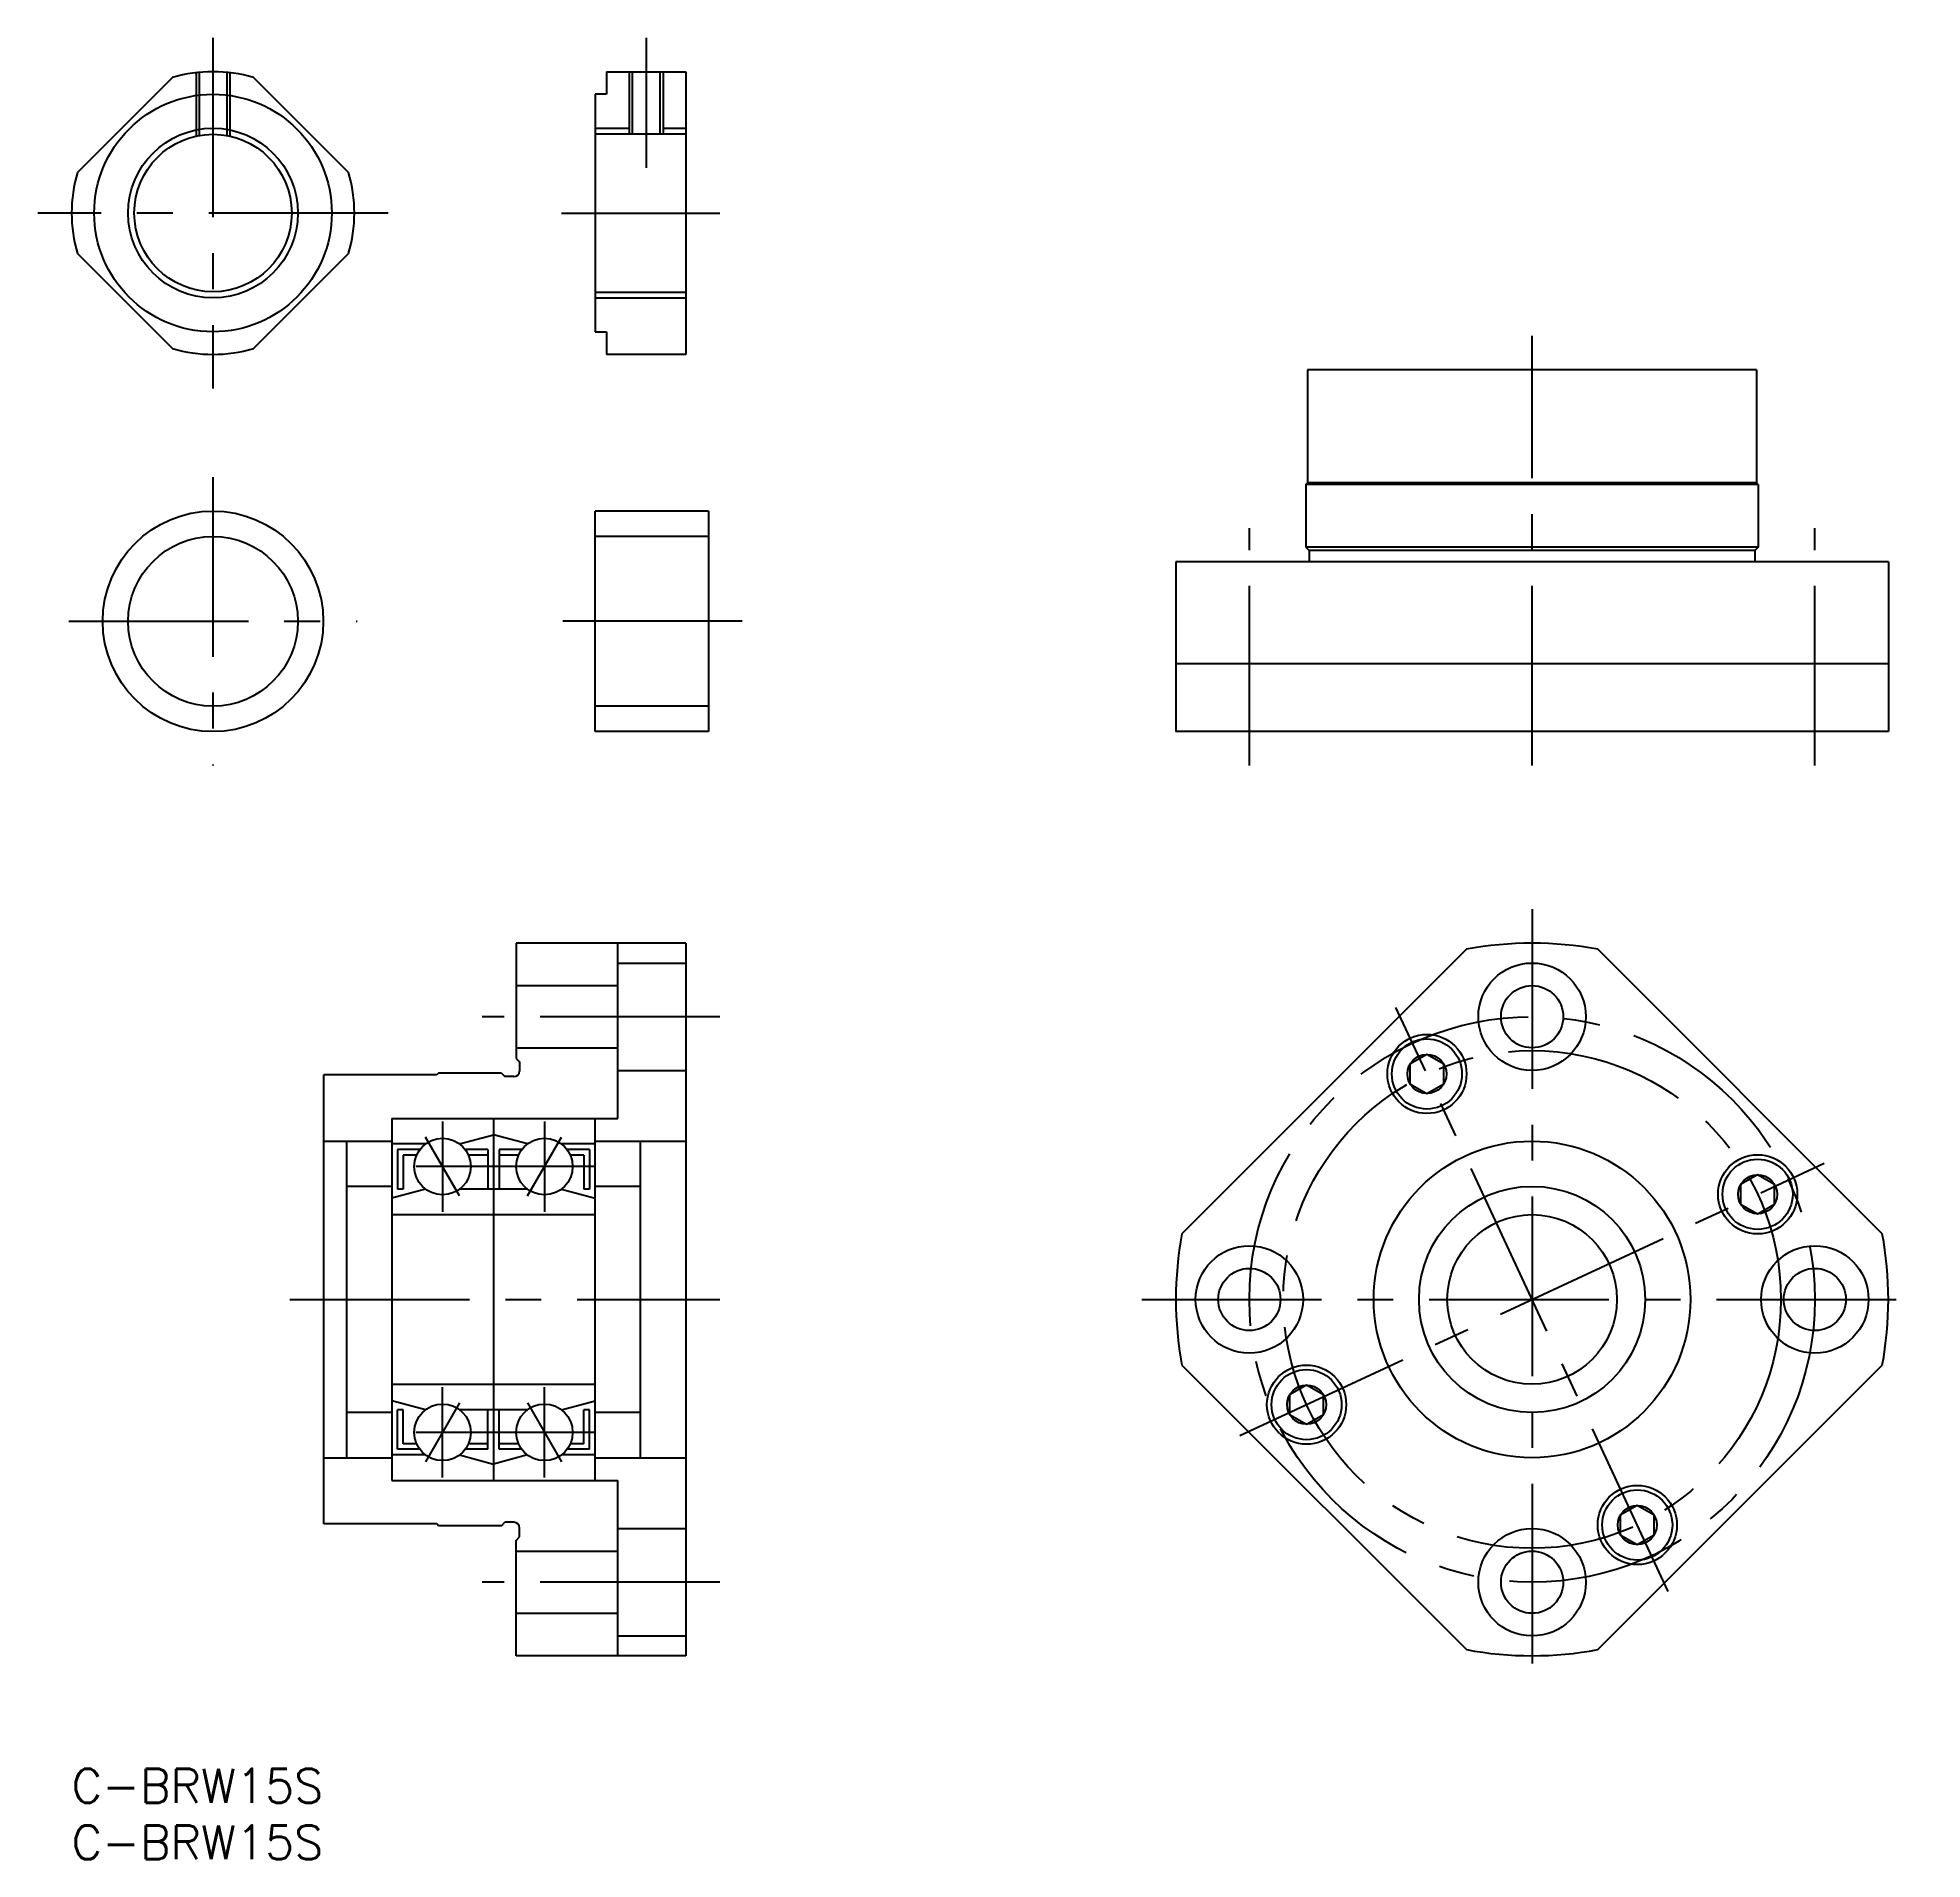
# Model space of a CAD drawing. Extents: x -3 to 164, y -8 to 153.
import ezdxf

# ---------------------------------------------------------------- set-up
doc = ezdxf.new("R2010")
doc.units = 0
doc.header["$LTSCALE"] = 0.5
doc.linetypes.add('CENTER', pattern=[50.8, 31.75, -6.35, 6.35, -6.35])
doc.linetypes.add('DASHED', pattern=[19.05, 12.7, -6.35])
for name, color, linetype in [('MSM_CENTER', 1, 'CENTER'), ('MSM_CONTINUOUS', 7, 'CONTINUOUS'), ('MSM_DASHED', 4, 'DASHED'), ('MSM_NARROW', 5, 'CONTINUOUS'), ('MSM_PART_NUMBER', 7, 'CONTINUOUS')]:
    doc.layers.add(name, color=color, linetype=linetype)
doc.styles.get("Standard").update_dxf_attribs({"font": 'txt.shx', "height": 3, "bigfont": 'bigfont.shx'})

# ---------------------------------------------------------------- blocks, each defined once
blk = doc.blocks.new('*U3')
at = {"layer": 'MSM_PART_NUMBER'}
blk.add_text('C-BRW15S', height=3, dxfattribs=at).set_placement((0, -3))
blk = doc.blocks.new('*U4')
at = {"layer": 'MSM_PART_NUMBER'}
blk.add_text('C-BRW15S', height=3, dxfattribs=at).set_placement((0, -8))

msp = doc.modelspace()

# ---------------------------------------------------------------- linework, layer by layer
at = {"layer": 'MSM_CENTER'}
for p, q in [((12.5, 153.06), (12.5, 122.06)), ((50.8, 153.06), (50.8, 141.56)), ((28, 137.56), (-3, 137.56)), ((43.3, 137.56), (57.3, 137.56)), ((129.13, 88.71), (129.13, 126.71)), ((12.5, 114.21), (12.5, 88.71)), ((104.13, 88.71), (104.13, 109.71)), ((154.13, 88.71), (154.13, 109.71)), ((-0.25, 101.46), (25.25, 101.46)), ((59.3, 101.46), (43.3, 101.46)), ((129.13, 76), (129.13, 7)), ((141.17, 15.67), (117.09, 67.33)), ((57.3, 66.5), (36.3, 66.5)), ((32.8, 57.25), (32.8, 49.25)), ((41.8, 57.25), (41.8, 49.25)), ((34.3, 50.65), (31.3, 55.85)), ((40.3, 50.65), (43.3, 55.85)), ((103.3, 29.46), (154.96, 53.54)), ((46.3, 53.25), (28.3, 53.25)), ((19.3, 41.5), (57.3, 41.5)), ((94.63, 41.5), (163.63, 41.5)), ((32.8, 25.75), (32.8, 33.75)), ((41.8, 25.75), (41.8, 33.75)), ((34.3, 32.35), (31.3, 27.15)), ((40.3, 32.35), (43.3, 27.15)), ((46.3, 29.75), (28.3, 29.75)), ((57.3, 16.5), (36.3, 16.5))]:
    msp.add_line(p, q, dxfattribs=at)
for radius in [25, 22]:
    msp.add_circle((129.13, 41.5), radius, dxfattribs=at)
at = {"layer": 'MSM_CONTINUOUS'}
for p, q in [((47.3, 150.06), (54.3, 150.06)), ((47.3, 150.06), (47.3, 148.06)), ((49.57, 150.06), (49.57, 144.56)), ((52.02, 150.06), (52.02, 144.56)), ((54.3, 150.06), (54.3, 125.06)), ((8.92, 149.54), (0.52, 141.14)), ((24.48, 141.14), (16.08, 149.54)), ((47.3, 148.06), (46.3, 148.06)), ((46.3, 148.06), (46.3, 127.06)), ((46.3, 144.56), (54.3, 144.56)), ((0.52, 133.98), (8.92, 125.59)), ((16.08, 125.59), (24.48, 133.98)), ((46.3, 130.56), (54.3, 130.56)), ((20.28, 129.79), (20.28, 129.79)), ((18.18, 127.69), (18.18, 127.69)), ((46.3, 127.06), (47.3, 127.06)), ((47.3, 127.06), (47.3, 125.06)), ((54.3, 125.06), (47.3, 125.06)), ((109.28, 123.71), (109.28, 113.71)), ((148.98, 123.71), (109.28, 123.71)), ((148.98, 123.71), (148.98, 113.71)), ((109.13, 113.56), (109.28, 113.71)), ((109.13, 113.56), (109.13, 108.01)), ((149.13, 113.56), (109.13, 113.56)), ((148.98, 113.71), (109.28, 113.71)), ((149.13, 113.56), (148.98, 113.71)), ((149.13, 113.56), (149.13, 108.01)), ((46.3, 91.71), (46.3, 111.21)), ((56.3, 111.21), (46.3, 111.21)), ((56.3, 111.21), (56.3, 91.71)), ((56.3, 108.96), (46.3, 108.96)), ((97.63, 106.71), (97.63, 91.71)), ((160.63, 106.71), (97.63, 106.71)), ((149.13, 108.01), (109.13, 108.01)), ((109.13, 108.01), (109.43, 107.71)), ((109.43, 107.71), (109.43, 106.71)), ((148.83, 107.71), (109.43, 107.71)), ((149.13, 108.01), (148.83, 107.71)), ((148.83, 107.71), (148.83, 106.71)), ((160.63, 106.71), (160.63, 91.71)), ((160.63, 97.71), (97.63, 97.71)), ((56.3, 93.96), (46.3, 93.96)), ((56.3, 91.71), (46.3, 91.71)), ((160.63, 91.71), (97.63, 91.71)), ((39.3, 73), (39.3, 62.8)), ((54.3, 73), (39.3, 73)), ((48.3, 57.5), (48.3, 73)), ((54.3, 73), (54.3, 10)), ((123.32, 72.46), (98.17, 47.31)), ((160.09, 47.31), (134.94, 72.46)), ((48.3, 71.25), (54.3, 71.25)), ((39.3, 69.25), (48.3, 69.25)), ((39.3, 63.75), (48.3, 63.75)), ((39.3, 62.8), (39.6, 62.5)), ((39.6, 62.5), (39.6, 61.7)), ((48.3, 61.75), (54.3, 61.75)), ((119.83, 63.17), (118.33, 62.3)), ((118.33, 62.3), (118.33, 60.57)), ((121.33, 62.3), (119.83, 63.17)), ((121.33, 60.57), (121.33, 62.3)), ((32.3, 61.35), (22.3, 61.35)), ((22.3, 21.65), (22.3, 61.35)), ((32.45, 61.5), (32.3, 61.35)), ((38, 61.5), (32.45, 61.5)), ((38, 61.5), (38.3, 61.2)), ((39.1, 61.2), (38.3, 61.2)), ((118.33, 60.57), (119.83, 59.71)), ((119.83, 59.71), (121.33, 60.57)), ((28.3, 57.5), (48.3, 57.5)), ((28.3, 57.5), (28.3, 25.5)), ((37.3, 57.5), (37.3, 25.5)), ((46.3, 25.5), (46.3, 57.5)), ((22.3, 55.5), (28.3, 55.5)), ((24.3, 55.5), (24.3, 27.5)), ((31.3, 55.25), (28.3, 55.25)), ((34.3, 55.25), (37.3, 56.05)), ((40.3, 55.25), (37.3, 56.05)), ((46.3, 55.25), (43.3, 55.25)), ((46.3, 55.5), (54.3, 55.5)), ((50.3, 27.5), (50.3, 55.5)), ((28.8, 54.75), (28.8, 51.25)), ((30.8, 54.75), (28.8, 54.75)), ((29.3, 54.25), (29.3, 51.25)), ((30.5, 54.25), (29.3, 54.25)), ((36.8, 54.75), (34.8, 54.75)), ((36.8, 54.25), (35.09, 54.25)), ((36.8, 54.75), (36.8, 51.25)), ((37.8, 54.75), (37.8, 51.25)), ((39.8, 54.75), (37.8, 54.75)), ((39.5, 54.25), (37.8, 54.25)), ((45.8, 54.75), (43.8, 54.75)), ((45.3, 54.25), (44.09, 54.25)), ((45.3, 54.25), (45.3, 51.25)), ((45.8, 54.75), (45.8, 51.25)), ((149.07, 52.53), (147.57, 51.66)), ((147.57, 51.66), (147.57, 49.93)), ((150.57, 51.66), (149.07, 52.53)), ((150.57, 49.93), (150.57, 51.66)), ((28.3, 51.5), (24.3, 51.5)), ((31.3, 51.25), (28.3, 50.45)), ((29.3, 51.25), (28.8, 51.25)), ((40.3, 51.25), (34.3, 51.25)), ((43.3, 51.25), (46.3, 50.45)), ((45.8, 51.25), (45.3, 51.25)), ((50.3, 51.5), (46.3, 51.5)), ((28.3, 49), (46.3, 49)), ((147.57, 49.93), (149.07, 49.07)), ((149.07, 49.07), (150.57, 49.93)), ((98.17, 35.69), (123.32, 10.54)), ((134.94, 10.54), (160.09, 35.69)), ((28.3, 34), (46.3, 34)), ((109.19, 33.93), (107.69, 33.07)), ((110.69, 33.07), (109.19, 33.93)), ((31.3, 31.75), (28.3, 32.55)), ((28.8, 28.25), (28.8, 31.75)), ((29.3, 31.75), (28.8, 31.75)), ((29.3, 28.75), (29.3, 31.75)), ((40.3, 31.75), (34.3, 31.75)), ((36.8, 28.25), (36.8, 31.75)), ((37.8, 28.25), (37.8, 31.75)), ((43.3, 31.75), (46.3, 32.55)), ((45.3, 28.75), (45.3, 31.75)), ((45.8, 31.75), (45.3, 31.75)), ((45.8, 28.25), (45.8, 31.75)), ((107.69, 33.07), (107.69, 31.34)), ((110.69, 31.34), (110.69, 33.07)), ((28.3, 31.5), (24.3, 31.5)), ((50.3, 31.5), (46.3, 31.5)), ((107.69, 31.34), (109.19, 30.47)), ((109.19, 30.47), (110.69, 31.34)), ((30.5, 28.75), (29.3, 28.75)), ((36.8, 28.75), (35.09, 28.75)), ((39.5, 28.75), (37.8, 28.75)), ((45.3, 28.75), (44.09, 28.75)), ((22.3, 27.5), (28.3, 27.5)), ((31.3, 27.75), (28.3, 27.75)), ((30.8, 28.25), (28.8, 28.25)), ((34.3, 27.75), (37.3, 26.95)), ((36.8, 28.25), (34.8, 28.25)), ((40.3, 27.75), (37.3, 26.95)), ((39.8, 28.25), (37.8, 28.25)), ((46.3, 27.75), (43.3, 27.75)), ((45.8, 28.25), (43.8, 28.25)), ((46.3, 27.5), (54.3, 27.5)), ((28.3, 25.5), (48.3, 25.5)), ((48.3, 10), (48.3, 25.5)), ((38, 21.5), (38.3, 21.8)), ((39.1, 21.8), (38.3, 21.8)), ((138.43, 23.29), (136.93, 22.43)), ((136.93, 22.43), (136.93, 20.7)), ((139.93, 22.43), (138.43, 23.29)), ((139.93, 20.7), (139.93, 22.43)), ((32.3, 21.65), (22.3, 21.65)), ((32.45, 21.5), (32.3, 21.65)), ((38, 21.5), (32.45, 21.5)), ((39.3, 20.2), (39.6, 20.5)), ((39.3, 10), (39.3, 20.2)), ((39.6, 20.5), (39.6, 21.3)), ((48.3, 21.25), (54.3, 21.25)), ((136.93, 20.7), (138.43, 19.83)), ((138.43, 19.83), (139.93, 20.7)), ((39.3, 19.25), (48.3, 19.25)), ((39.3, 13.75), (48.3, 13.75)), ((48.3, 11.75), (54.3, 11.75)), ((54.3, 10), (39.3, 10))]:
    msp.add_line(p, q, dxfattribs=at)
for centre, radius in [((12.5, 137.56), 10.5), ((12.5, 137.56), 6.96), ((12.5, 101.46), 9.75), ((12.5, 101.46), 7.5), ((129.13, 66.5), 4.75), ((129.13, 66.5), 2.75), ((119.83, 61.44), 3.5), ((119.83, 61.44), 3.1), ((119.83, 61.44), 1.73), ((32.8, 53.25), 2.5), ((41.8, 53.25), 2.5), ((129.13, 41.5), 14), ((149.07, 50.8), 3.5), ((149.07, 50.8), 3.1), ((149.07, 50.8), 1.73), ((129.13, 41.5), 10), ((129.13, 41.5), 7.5), ((104.13, 41.5), 4.75), ((154.13, 41.5), 4.75), ((104.13, 41.5), 2.75), ((154.13, 41.5), 2.75), ((109.19, 32.2), 3.5), ((109.19, 32.2), 3.1), ((109.19, 32.2), 1.73), ((32.8, 29.75), 2.5), ((41.8, 29.75), 2.5), ((138.43, 21.56), 3.5), ((138.43, 21.56), 3.1), ((138.43, 21.56), 1.73), ((129.13, 16.5), 4.75), ((129.13, 16.5), 2.75)]:
    msp.add_circle(centre, radius, dxfattribs=at)
for centre, radius, start, end in [((12.5, 137.56), 12.5, 73.3576, 106.6424), ((12.5, 137.56), 12.5, 163.3576, 196.6424), ((12.5, 137.56), 12.5, 343.3576, 16.6424), ((12.5, 137.56), 12.5, 253.3576, 286.6424), ((129.13, 41.5), 31.5, 79.3713, 100.6287), ((39.1, 61.7), 0.5, 270, 0), ((129.13, 41.5), 31.5, 169.3713, 190.6287), ((129.13, 41.5), 31.5, 349.3713, 10.6287), ((39.1, 21.3), 0.5, 0, 90), ((129.13, 41.5), 31.5, 259.3713, 280.6287)]:
    msp.add_arc(centre, radius, start, end, dxfattribs=at)
at = {"layer": 'MSM_DASHED'}
for p, q in [((11, 149.97), (11, 144.36)), ((11.27, 150), (11.27, 144.41)), ((13.73, 150), (13.73, 144.41)), ((14, 149.97), (14, 144.36))]:
    msp.add_line(p, q, dxfattribs=at)
at = {"layer": 'MSM_NARROW'}
for p, q in [((49.3, 150.06), (49.3, 144.56)), ((52.3, 150.06), (52.3, 144.56)), ((46.3, 145.06), (49.3, 145.06)), ((52.3, 145.06), (54.3, 145.06)), ((46.3, 130.06), (54.3, 130.06))]:
    msp.add_line(p, q, dxfattribs=at)
msp.add_circle((12.5, 137.56), 7.5, dxfattribs=at)

# ---------------------------------------------------------------- block references
at = {"layer": 'MSM_CONTINUOUS'}
for name in ['*U3', '*U4']:
    msp.add_blockref(name, (0, 0), dxfattribs=at)

doc.saveas('drawing.dxf')
